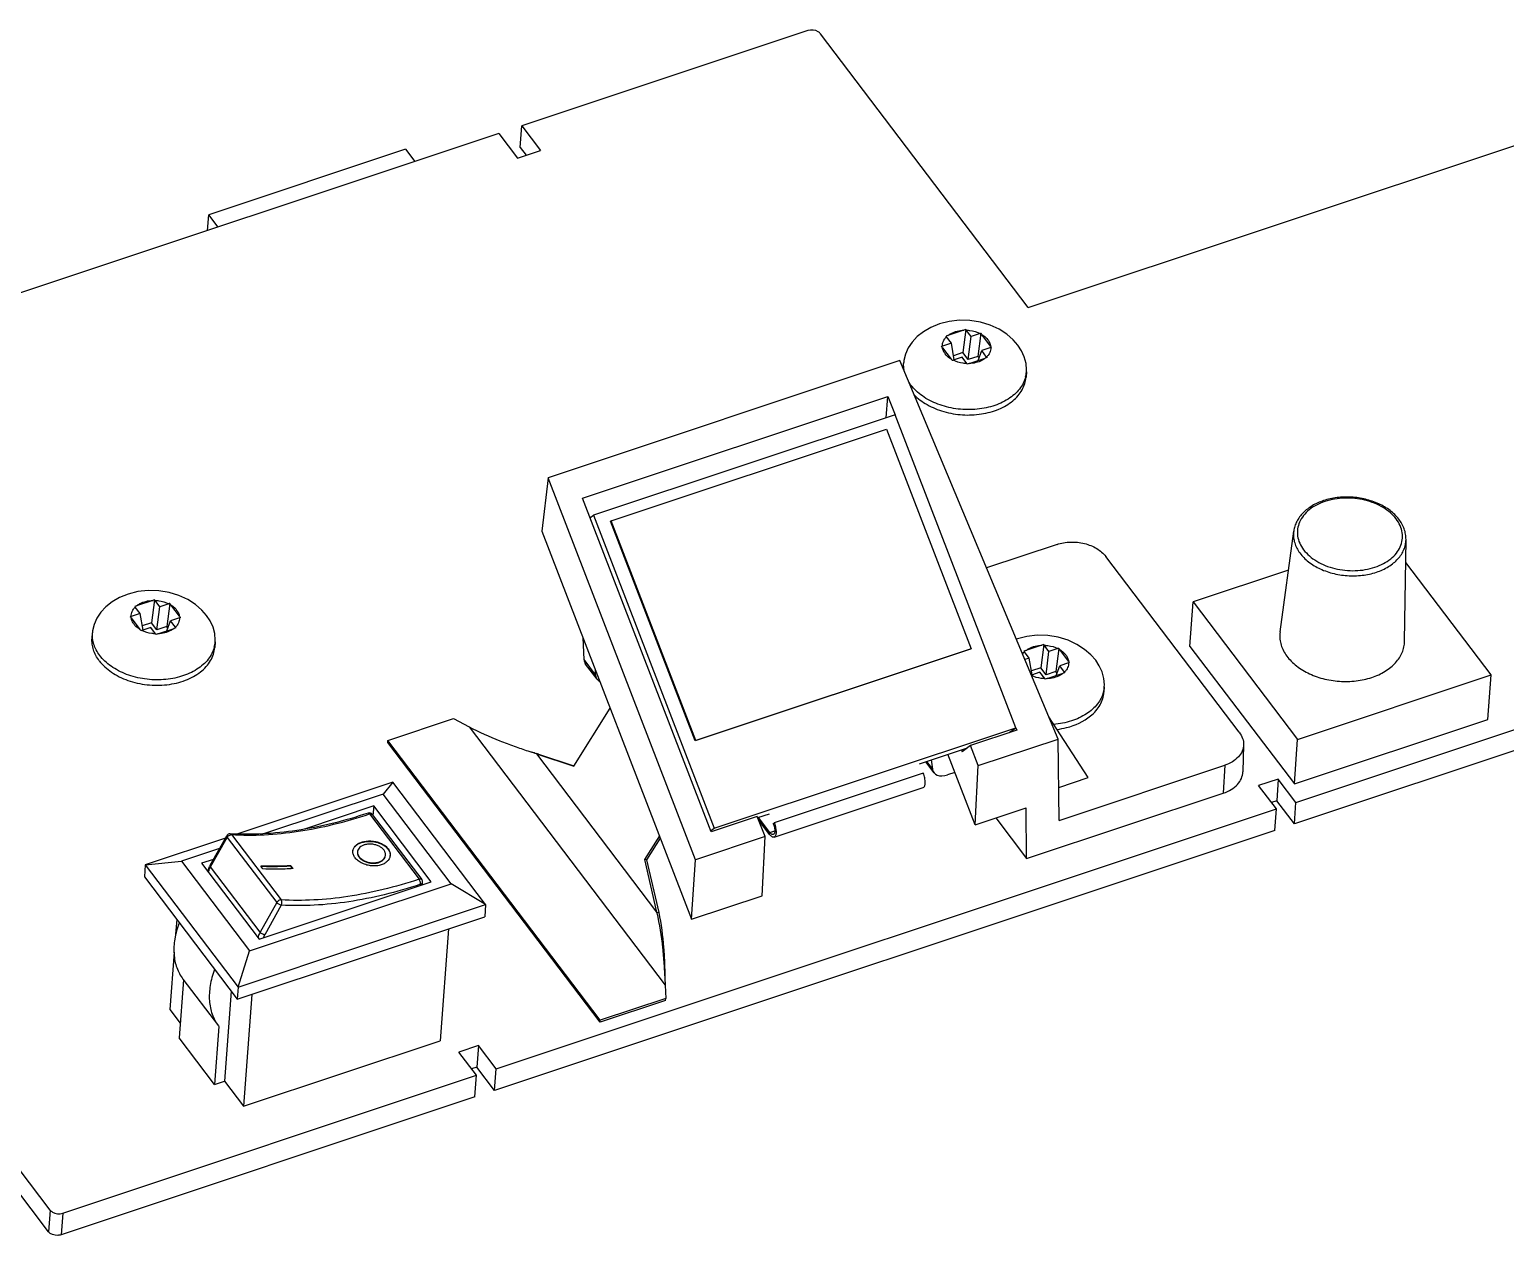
# Model space of a CAD drawing. Extents: x 0 to 420, y -115 to 297.
# Drawn here: x 281.2 to 344.5, y 81.7 to 133.4 of the extents above; entities that cross this region are included whole.
import ezdxf

# ---------------------------------------------------------------- set-up
doc = ezdxf.new("R2010")
doc.units = 0
doc.header["$LTSCALE"] = 23.1
doc.layers.get('0').update_dxf_attribs({"linetype": 'CONTINUOUS'})

msp = doc.modelspace()

# ---------------------------------------------------------------- linework, layer by layer
at = {"color": 7, "linetype": 'CONTINUOUS'}
for p, q in [((314.574, 133.314), (302.307, 129.229)), ((324.031, 121.439), (315.115, 133.181)), ((302.238, 128.302), (302.307, 129.229)), ((302.307, 129.229), (303.103, 128.18)), ((301.322, 128.901), (266.313, 117.243)), ((301.322, 128.901), (302.119, 127.852)), ((297.317, 128.229), (288.881, 125.42)), ((297.317, 128.229), (297.718, 127.701)), ((302.119, 127.852), (303.103, 128.18)), ((302.238, 128.302), (302.487, 127.974)), ((324.031, 121.439), (345.121, 128.462)), ((288.831, 124.742), (288.881, 125.42)), ((289.282, 124.892), (288.881, 125.42)), ((321.273, 120.469), (320.583, 120.24)), ((321.352, 120.495), (321.223, 119.506)), ((321.58, 120.196), (321.372, 120.47)), ((321.965, 120.324), (321.58, 120.196)), ((322.001, 120.336), (321.873, 119.347)), ((320.731, 119.913), (320.346, 119.785)), ((320.352, 119.716), (320.724, 119.226)), ((320.731, 119.913), (320.523, 120.187)), ((320.857, 119.199), (320.731, 119.913)), ((321.451, 119.207), (321.58, 120.196)), ((322.423, 119.721), (322.038, 119.593)), ((322.417, 119.79), (322.044, 120.28)), ((318.526, 119.168), (303.441, 114.144)), ((325.312, 102.939), (318.526, 119.168)), ((318.67, 118.849), (318.687, 119.081)), ((321.189, 119.31), (320.804, 119.182)), ((321.223, 119.506), (320.826, 119.374)), ((321.397, 119.036), (321.189, 119.31)), ((321.451, 119.207), (321.223, 119.506)), ((321.873, 119.347), (321.451, 119.207)), ((321.496, 119.037), (322.186, 119.266)), ((321.925, 119.279), (321.873, 119.347)), ((321.884, 119.166), (322.038, 119.593)), ((322.245, 119.319), (322.038, 119.593)), ((323.952, 118.688), (323.935, 118.456)), ((304.904, 113.263), (318.014, 117.629)), ((317.937, 116.715), (318.014, 117.629)), ((318.014, 117.629), (318.318, 116.842)), ((318.317, 116.841), (305.382, 112.534)), ((323.494, 103.419), (318.317, 116.841)), ((306.141, 112.295), (317.951, 116.228)), ((317.951, 116.228), (321.584, 106.81)), ((303.441, 114.144), (303.17, 111.854)), ((309.76, 97.76), (303.441, 114.144)), ((310.424, 98.952), (304.904, 113.263)), ((305.229, 112.42), (305.382, 112.534)), ((305.382, 112.534), (310.559, 99.112)), ((306.141, 112.295), (306.116, 112.276)), ((309.748, 102.858), (306.116, 112.276)), ((309.773, 102.877), (306.141, 112.295)), ((303.17, 111.854), (309.591, 95.208)), ((334.831, 107.529), (335.416, 111.851)), ((340.171, 107.131), (340.234, 111.492)), ((325.265, 111.284), (322.243, 110.278)), ((333.082, 103.227), (327.354, 110.771)), ((335.19, 110.179), (331.109, 108.821)), ((343.882, 105.687), (340.22, 110.51)), ((286.554, 108.907), (286.425, 107.919)), ((285.932, 108.326), (285.547, 108.197)), ((285.932, 108.326), (285.725, 108.599)), ((286.474, 108.882), (285.784, 108.652)), ((286.059, 107.612), (285.932, 108.326)), ((286.781, 108.608), (286.574, 108.882)), ((286.653, 107.619), (286.781, 108.608)), ((287.166, 108.736), (286.781, 108.608)), ((287.203, 108.748), (287.075, 107.759)), ((287.618, 108.202), (287.246, 108.692)), ((330.967, 106.909), (331.109, 108.821)), ((331.109, 108.821), (335.586, 102.924)), ((285.553, 108.129), (285.926, 107.638)), ((286.39, 107.722), (286.006, 107.594)), ((286.425, 107.919), (286.028, 107.786)), ((286.598, 107.449), (286.39, 107.722)), ((286.653, 107.619), (286.425, 107.919)), ((287.075, 107.759), (286.653, 107.619)), ((286.698, 107.449), (287.388, 107.679)), ((287.126, 107.691), (287.075, 107.759)), ((287.086, 107.578), (287.239, 108.005)), ((287.624, 108.133), (287.239, 108.005)), ((287.447, 107.731), (287.239, 108.005)), ((283.871, 107.261), (283.888, 107.493)), ((289.154, 107.101), (289.137, 106.868)), ((304.975, 106.352), (304.934, 107.282)), ((321.559, 106.791), (309.748, 102.858)), ((321.584, 106.81), (309.773, 102.877)), ((321.584, 106.81), (321.559, 106.791)), ((324.071, 106.404), (323.864, 106.677)), ((324.071, 106.404), (323.889, 106.343)), ((324.613, 106.96), (323.923, 106.73)), ((324.198, 105.69), (324.071, 106.404)), ((324.693, 106.985), (324.564, 105.997)), ((324.92, 106.686), (324.713, 106.96)), ((324.792, 105.697), (324.92, 106.686)), ((325.305, 106.814), (324.92, 106.686)), ((325.342, 106.826), (325.214, 105.837)), ((325.757, 106.28), (325.385, 106.77)), ((330.967, 106.909), (335.444, 101.013)), ((305.472, 105.696), (304.975, 106.352)), ((305.537, 105.5), (305.044, 106.148)), ((305.472, 105.696), (305.468, 105.897)), ((324.53, 105.8), (324.166, 105.679)), ((324.564, 105.997), (324.167, 105.864)), ((324.737, 105.527), (324.53, 105.8)), ((324.792, 105.697), (324.564, 105.997)), ((325.214, 105.837), (324.792, 105.697)), ((324.837, 105.527), (325.527, 105.757)), ((325.265, 105.769), (325.214, 105.837)), ((325.225, 105.656), (325.378, 106.083)), ((325.763, 106.211), (325.378, 106.083)), ((325.586, 105.809), (325.378, 106.083)), ((335.515, 100.223), (353.265, 106.134)), ((327.293, 105.179), (327.276, 104.946)), ((353.196, 105.207), (335.446, 99.296)), ((335.586, 102.924), (343.882, 105.687)), ((343.739, 103.775), (343.882, 105.687)), ((304.537, 101.772), (306.1, 104.258)), ((326.598, 101.286), (324.915, 103.889)), ((296.565, 102.875), (299.377, 103.812)), ((299.377, 103.812), (300.043, 103.463)), ((300.043, 103.463), (308.456, 92.381)), ((310.559, 99.112), (323.494, 103.419)), ((323.534, 103.318), (321.548, 102.657)), ((323.214, 103.211), (323.494, 103.419)), ((323.495, 103.42), (323.534, 103.318)), ((335.444, 101.013), (343.739, 103.775)), ((296.558, 102.788), (296.565, 102.875)), ((305.67, 90.883), (296.565, 102.875)), ((309.773, 102.877), (309.748, 102.858)), ((321.548, 102.657), (321.194, 102.394)), ((321.88, 101.796), (321.548, 102.657)), ((321.88, 101.796), (325.312, 102.939)), ((325.354, 99.445), (325.312, 102.939)), ((333.267, 102.695), (333.236, 101.534)), ((335.444, 101.013), (335.586, 102.924)), ((302.571, 102.428), (302.732, 102.373)), ((302.931, 102.305), (303.019, 102.292)), ((302.931, 102.305), (304.537, 101.772)), ((302.931, 102.305), (308.09, 95.509)), ((319.372, 101.881), (321.424, 102.564)), ((319.623, 101.964), (319.979, 101.495)), ((319.666, 101.979), (319.919, 101.645)), ((319.863, 102.044), (319.919, 101.645)), ((321.753, 99.258), (320.585, 102.285)), ((321.162, 102.477), (321.194, 102.394)), ((320.884, 101.509), (320.57, 101.405)), ((321.753, 99.258), (321.88, 101.796)), ((325.354, 99.445), (332.457, 101.811)), ((332.457, 101.811), (332.397, 100.617)), ((296.772, 101.084), (290.12, 98.869)), ((296.772, 101.084), (296.358, 100.578)), ((300.756, 95.837), (296.772, 101.084)), ((325.337, 100.866), (326.598, 101.286)), ((334.756, 101.222), (333.913, 100.941)), ((334.672, 99.942), (333.913, 100.941)), ((334.756, 101.222), (334.687, 100.295)), ((335.515, 100.223), (334.756, 101.222)), ((296.358, 100.578), (291.272, 98.884)), ((295.953, 100.067), (292.983, 99.079)), ((295.953, 100.067), (295.923, 99.664)), ((298.419, 96.82), (295.953, 100.067)), ((299.279, 96.73), (296.358, 100.578)), ((323.961, 97.808), (332.397, 100.617)), ((334.687, 100.295), (334.461, 100.22)), ((335.446, 99.296), (334.687, 100.295)), ((335.446, 99.296), (335.515, 100.223)), ((295.772, 99.725), (297.897, 96.927)), ((295.891, 99.706), (298.015, 96.908)), ((301.209, 88.799), (334.672, 99.942)), ((312.409, 99.613), (310.424, 98.952)), ((312.741, 98.753), (312.409, 99.613)), ((312.425, 99.567), (312.932, 99.736)), ((312.945, 98.935), (312.456, 99.578)), ((321.753, 99.258), (323.936, 99.985)), ((322.637, 99.552), (323.961, 97.808)), ((323.961, 97.808), (323.936, 99.985)), ((334.603, 99.015), (334.672, 99.942)), ((288.938, 97.525), (289.65, 98.791)), ((289.799, 98.873), (289.799, 98.873)), ((289.857, 98.838), (291.982, 96.04)), ((334.603, 99.015), (301.14, 87.872)), ((308.21, 98.789), (307.572, 97.774)), ((310.406, 98.998), (310.559, 99.112)), ((312.938, 98.848), (312.945, 98.935)), ((312.945, 98.935), (313.157, 99.005)), ((313.088, 99.33), (313.093, 99.318)), ((289.595, 98.694), (286.157, 97.549)), ((289.341, 98.241), (287.711, 97.699)), ((288.955, 97.456), (289.667, 98.722)), ((289.667, 98.722), (291.792, 95.924)), ((295.476, 98.528), (295.474, 98.51)), ((312.741, 98.753), (309.76, 97.76)), ((312.614, 96.214), (312.741, 98.753)), ((286.157, 97.549), (286.118, 97.028)), ((286.157, 97.549), (287.711, 97.699)), ((286.157, 97.549), (290.14, 92.302)), ((287.711, 97.699), (290.632, 93.851)), ((289.081, 97.779), (288.571, 97.609)), ((288.571, 97.609), (291.037, 94.362)), ((292.401, 97.506), (292.393, 97.487)), ((292.496, 97.381), (292.401, 97.506)), ((296.14, 97.653), (296.138, 97.636)), ((307.66, 97.761), (307.572, 97.774)), ((307.572, 97.774), (308.09, 95.509)), ((309.591, 95.208), (309.76, 97.76)), ((286.118, 97.028), (290.101, 91.781)), ((291.08, 94.657), (288.955, 97.456)), ((291.203, 97.365), (291.108, 97.49)), ((292.475, 97.38), (292.393, 97.487)), ((292.496, 97.381), (292.487, 97.38)), ((290.632, 93.851), (299.279, 96.73)), ((291.037, 94.362), (298.419, 96.82)), ((297.961, 96.667), (297.964, 96.711)), ((298.042, 96.694), (298.048, 96.802)), ((300.756, 95.837), (299.279, 96.73)), ((290.14, 92.302), (300.756, 95.837)), ((291.792, 95.924), (291.08, 94.657)), ((291.99, 95.815), (291.278, 94.548)), ((300.756, 95.837), (300.717, 95.316)), ((309.591, 95.208), (312.614, 96.214)), ((287.503, 95.204), (287.444, 94.41)), ((290.101, 91.781), (300.717, 95.316)), ((308.09, 95.509), (308.178, 95.496)), ((299.157, 94.797), (298.8, 90)), ((287.399, 93.803), (287.215, 91.338)), ((290.14, 92.302), (290.632, 93.851)), ((287.794, 92.614), (287.609, 90.123)), ((287.773, 92.641), (289.291, 90.643)), ((308.441, 92.651), (308.445, 92.577)), ((308.445, 92.577), (308.451, 92.483)), ((308.451, 92.483), (308.456, 92.381)), ((289.836, 92.131), (289.548, 88.265)), ((290.14, 92.302), (290.101, 91.781)), ((290.721, 91.988), (290.364, 87.191)), ((308.482, 91.819), (305.67, 90.883)), ((308.456, 92.381), (308.482, 91.819)), ((308.475, 91.732), (308.482, 91.819)), ((282.074, 82.74), (275.473, 91.435)), ((287.215, 91.338), (287.656, 90.757)), ((289.312, 90.615), (289.126, 88.125)), ((289.291, 90.643), (289.312, 90.615)), ((305.663, 90.796), (305.67, 90.883)), ((282.005, 81.813), (275.404, 90.509)), ((289.126, 88.125), (287.609, 90.123)), ((290.364, 87.191), (298.8, 90)), ((300.45, 89.798), (299.607, 89.517)), ((300.365, 88.518), (299.607, 89.517)), ((300.45, 89.798), (300.381, 88.872)), ((301.209, 88.799), (300.45, 89.798)), ((300.381, 88.872), (300.154, 88.796)), ((301.14, 87.872), (300.381, 88.872)), ((301.14, 87.872), (301.209, 88.799)), ((282.616, 82.607), (300.365, 88.518)), ((289.126, 88.125), (289.548, 88.265)), ((289.548, 88.265), (290.364, 87.191)), ((300.296, 87.591), (300.365, 88.518)), ((300.296, 87.591), (282.547, 81.681)), ((282.074, 82.74), (282.005, 81.813)), ((282.616, 82.607), (282.547, 81.681))]:
    msp.add_line(p, q, dxfattribs=at)
at = {"color": 3, "linetype": 'CONTINUOUS'}
for p, q in [((305.663, 90.796), (296.558, 102.788)), ((302.73, 102.377), (302.936, 102.316)), ((303.019, 102.292), (304.542, 101.786)), ((319.528, 101.477), (313.131, 99.346)), ((313.131, 98.731), (319.528, 100.861)), ((312.938, 98.848), (312.464, 99.473)), ((308.247, 98.694), (307.66, 97.761)), ((307.66, 97.761), (308.178, 95.496)), ((308.475, 91.732), (305.663, 90.796))]:
    msp.add_line(p, q, dxfattribs=at)
at = {"color": 7, "linetype": 'CONTINUOUS'}
for points in [[(323.584, 119.824), (323.381, 120.056), (323.107, 120.293), (322.778, 120.506), (322.398, 120.683), (321.977, 120.812), (321.531, 120.885), (321.077, 120.896), (320.635, 120.846), (320.223, 120.741), (319.854, 120.59), (319.535, 120.405), (319.266, 120.193), (319.049, 119.961), (318.88, 119.709), (318.761, 119.442), (318.695, 119.163), (318.687, 119.081)], [(323.952, 118.688), (323.956, 118.766), (323.934, 119.046), (323.86, 119.323), (323.737, 119.59), (323.583, 119.824)], [(288.785, 108.236), (288.582, 108.468), (288.309, 108.705), (287.98, 108.918), (287.6, 109.095), (287.179, 109.225), (286.733, 109.297), (286.279, 109.309), (285.837, 109.259), (285.424, 109.153), (285.055, 109.003), (284.736, 108.817), (284.468, 108.605), (284.251, 108.373), (284.081, 108.121), (283.962, 107.854), (283.897, 107.575), (283.888, 107.493)], [(289.154, 107.101), (289.157, 107.178), (289.136, 107.459), (289.062, 107.735), (288.939, 108.003), (288.785, 108.236)], [(326.924, 106.314), (326.721, 106.546), (326.448, 106.783), (326.119, 106.996), (325.739, 107.173), (325.318, 107.303), (324.872, 107.375), (324.418, 107.387), (323.976, 107.337), (323.563, 107.231), (323.524, 107.215)], [(327.293, 105.179), (327.297, 105.256), (327.275, 105.537), (327.201, 105.813), (327.078, 106.081), (326.924, 106.314)]]:
    msp.add_lwpolyline(points, dxfattribs=at)
for centre, radius, start, end in [((322.843, 115.762), 4.962, 107.48384, 108.44667), ((320.554, 119.848), 1.028, 37.21156, 39.01949), ((322.325, 119.24), 1.143, 106.47262, 108.40749), ((318.564, 117.642), 4.367, 37.16464, 38.08762), ((320.719, 118.666), 1.18, 108.43757, 110.33207), ((314.102, 114.973), 7.846, 37.19908, 37.71232), ((322.173, 115.457), 5.04, 108.39144, 109.34415), ((319.152, 119.146), 1.721, 37.20795, 38.2848), ((318.596, 116.887), 4.798, 36.36935, 37.21966), ((322.914, 118.244), 1.557, 106.99336, 108.41142), ((314.572, 114.551), 7.727, 36.69911, 37.22765), ((321.317, 117.643), 1.622, 108.43309, 109.81307), ((319.872, 117.88), 1.914, 36.18625, 37.18443), ((323.678, 112.475), 6.915, 108.39878, 109.09369), ((324.33, 112.837), 6.778, 107.73472, 108.43916), ((321.374, 118.658), 1.094, 35.45171, 37.19505), ((319.916, 118.756), 1.25, 175.73913, 176.80944), ((322.701, 118.781), 1.255, 345.33363, 355.73291), ((288.044, 104.174), 4.962, 107.48384, 108.44667), ((285.755, 108.26), 1.028, 37.21156, 39.01949), ((287.374, 103.869), 5.04, 108.39144, 109.34415), ((284.354, 107.558), 1.721, 37.20795, 38.2848), ((287.527, 107.652), 1.143, 106.47262, 108.40749), ((283.766, 106.054), 4.367, 37.16464, 38.08762), ((285.921, 107.078), 1.18, 108.43757, 110.33207), ((279.304, 103.385), 7.846, 37.19908, 37.71232), ((279.773, 102.964), 7.727, 36.69911, 37.22765), ((289.531, 101.249), 6.778, 107.73472, 108.43916), ((286.576, 107.07), 1.094, 35.45171, 37.19505), ((283.797, 105.299), 4.798, 36.36935, 37.21966), ((288.116, 106.656), 1.557, 106.99336, 108.41142), ((286.518, 106.055), 1.622, 108.43309, 109.81307), ((285.073, 106.292), 1.914, 36.18625, 37.18443), ((288.88, 100.888), 6.915, 108.39878, 109.09369), ((287.903, 107.193), 1.255, 345.33363, 355.73291), ((325.513, 101.947), 5.04, 108.39144, 109.34415), ((322.493, 105.636), 1.721, 37.20795, 38.2848), ((326.184, 102.252), 4.962, 107.48384, 108.44667), ((323.894, 106.338), 1.028, 37.21156, 39.01949), ((325.666, 105.73), 1.143, 106.47262, 108.40749), ((321.905, 104.132), 4.367, 37.16464, 38.08762), ((327.67, 99.327), 6.778, 107.73472, 108.43916), ((324.715, 105.148), 1.094, 35.45171, 37.19505), ((321.937, 103.377), 4.798, 36.36935, 37.21966), ((326.255, 104.734), 1.557, 106.99336, 108.41142), ((323.212, 104.37), 1.914, 36.18625, 37.18443), ((327.019, 98.966), 6.915, 108.39878, 109.09369), ((326.042, 105.271), 1.255, 345.33363, 355.73291), ((288.834, 61.605), 43.072, 70.89618, 71.17582), ((295.763, 99.609), 0.16, 37.21151, 108.39139), ((289.789, 98.713), 0.16, 86.64197, 150.65097), ((295.386, 98.108), 0.328, 168.6349, 171.85966), ((289.689, 97.103), 0.861, 150.64372, 154.42017), ((296.295, 97.979), 0.367, 351.22963, 353.91924), ((297.888, 96.811), 0.16, 356.89805, 37.20846), ((298.218, 93.176), 10.144, 13.13033, 13.29581)]:
    msp.add_arc(centre, radius, start, end, dxfattribs=at)
at = {"color": 3, "linetype": 'CONTINUOUS'}
for centre, radius, start, end in [((291.388, 63.476), 40.52, 73.32023, 73.44239), ((311.87, 98.86), 1.351, 20.48321, 21.09107)]:
    msp.add_arc(centre, radius, start, end, dxfattribs=at)
at = {"color": 7, "linetype": 'CONTINUOUS'}
for centre, major_axis, ratio, start_param, end_param in [((305.678, 106.636), (0.632, 0.491), 0.632431, -3.562838, -3.148747), ((306.177, 105.979), (0.642, 0.477), 0.608429, 2.733643, 3.440993), ((320.62, 101.975), (0.642, 0.477), 0.608429, 2.820909, 4.217172)]:
    msp.add_ellipse(centre, major_axis=major_axis, ratio=ratio, start_param=start_param, end_param=end_param, dxfattribs=at)
for points, knots in [([(315.115, 133.181), (315.089, 133.216), (314.938, 133.341), (314.714, 133.361), (314.574, 133.314)], [0, 0, 0, 0, 0.228883, 1, 1, 1, 1]), ([(320.583, 120.24), (320.627, 120.275), (320.752, 120.355), (320.985, 120.441), (321.175, 120.466), (321.273, 120.469)], [0, 0, 0, 0, 0.229442, 0.60196, 1, 1, 1, 1]), ([(321.372, 120.47), (321.424, 120.468), (321.628, 120.451), (321.829, 120.393), (321.965, 120.324)], [0, 0, 0, 0, 0.256342, 1, 1, 1, 1]), ([(320.346, 119.785), (320.345, 119.821), (320.352, 119.894), (320.386, 120), (320.444, 120.1), (320.495, 120.159), (320.523, 120.187)], [0, 0, 0, 0, 0.23961, 0.482723, 0.734802, 1, 1, 1, 1]), ([(320.47, 119.449), (320.44, 119.489), (320.388, 119.574), (320.359, 119.669), (320.352, 119.716)], [0, 0, 0, 0, 0.515236, 1, 1, 1, 1]), ([(322.044, 120.28), (322.07, 120.265), (322.164, 120.202), (322.248, 120.124), (322.298, 120.057)], [0, 0, 0, 0, 0.263571, 1, 1, 1, 1]), ([(322.423, 119.721), (322.423, 119.685), (322.417, 119.612), (322.382, 119.506), (322.325, 119.406), (322.274, 119.347), (322.245, 119.319)], [0, 0, 0, 0, 0.23961, 0.482723, 0.734802, 1, 1, 1, 1]), ([(322.298, 120.057), (322.329, 120.017), (322.38, 119.932), (322.409, 119.837), (322.417, 119.79)], [0, 0, 0, 0, 0.515236, 1, 1, 1, 1]), ([(318.715, 118.704), (318.701, 118.766), (318.682, 118.891), (318.682, 119.018), (318.687, 119.08)], [0, 0, 0, 0, 0.50297, 1, 1, 1, 1]), ([(320.724, 119.226), (320.699, 119.241), (320.605, 119.304), (320.521, 119.382), (320.47, 119.449)], [0, 0, 0, 0, 0.263571, 1, 1, 1, 1]), ([(321.397, 119.036), (321.344, 119.038), (321.141, 119.055), (320.94, 119.113), (320.804, 119.182)], [0, 0, 0, 0, 0.256342, 1, 1, 1, 1]), ([(322.186, 119.266), (322.142, 119.231), (322.016, 119.151), (321.783, 119.065), (321.594, 119.04), (321.496, 119.037)], [0, 0, 0, 0, 0.229442, 0.60196, 1, 1, 1, 1]), ([(323.915, 118.464), (323.891, 118.371), (323.82, 118.188), (323.656, 117.935), (323.436, 117.705), (323.067, 117.431), (322.62, 117.234), (322.131, 117.115), (321.736, 117.065), (321.332, 117.059), (320.927, 117.095), (320.531, 117.173), (320.154, 117.291), (319.805, 117.447), (319.491, 117.637), (319.218, 117.855), (319.068, 118.026), (319, 118.112)], [0, 0, 0, 0, 0.049496, 0.101097, 0.155589, 0.213386, 0.338556, 0.405482, 0.474382, 0.544463, 0.614864, 0.684705, 0.753139, 0.819404, 0.882872, 0.943134, 1, 1, 1, 1]), ([(319.129, 117.708), (319.293, 117.538), (319.589, 117.317), (320.034, 117.1), (320.536, 116.925), (321.206, 116.811), (321.883, 116.839), (322.401, 116.949), (322.759, 117.071), (323.082, 117.232), (323.364, 117.427), (323.596, 117.652), (323.774, 117.903), (323.892, 118.173), (323.928, 118.362), (323.935, 118.456)], [0, 0, 0, 0, 0.122394, 0.188401, 0.256808, 0.397529, 0.537895, 0.605879, 0.671333, 0.733711, 0.792705, 0.848301, 0.900844, 0.951056, 1, 1, 1, 1]), ([(319, 118.112), (318.99, 118.125), (318.954, 118.175), (318.92, 118.227), (318.896, 118.266)], [0, 0, 0, 0, 0.257074, 1, 1, 1, 1]), ([(336.698, 113.16), (336.53, 113.104), (336.288, 112.997), (336.003, 112.805), (335.82, 112.644), (335.666, 112.466), (335.544, 112.273), (335.458, 112.067), (335.425, 111.923), (335.416, 111.851)], [0, 0, 0, 0, 0.276123, 0.407, 0.532977, 0.654437, 0.772088, 0.886885, 1, 1, 1, 1]), ([(336.757, 113.124), (336.631, 113.082), (336.393, 112.982), (336.079, 112.779), (335.83, 112.534), (335.657, 112.254), (335.569, 111.951), (335.571, 111.638), (335.663, 111.329), (335.839, 111.038), (336.09, 110.776), (336.406, 110.55), (336.775, 110.369), (337.183, 110.239), (337.616, 110.164), (338.195, 110.143), (338.629, 110.214), (338.899, 110.304)], [0, 0, 0, 0, 0.066115, 0.1279, 0.185248, 0.238764, 0.289835, 0.340437, 0.39267, 0.448217, 0.508035, 0.57231, 0.640577, 0.711887, 0.784968, 0.858375, 1, 1, 1, 1]), ([(340.234, 111.492), (340.235, 111.568), (340.223, 111.723), (340.162, 111.949), (340.062, 112.168), (339.924, 112.374), (339.752, 112.566), (339.476, 112.803), (339.061, 113.046), (338.497, 113.238), (337.891, 113.328), (337.281, 113.309), (336.885, 113.223), (336.698, 113.16)], [0, 0, 0, 0, 0.051335, 0.1035, 0.157069, 0.212507, 0.270141, 0.330134, 0.456832, 0.591034, 0.7292, 0.86695, 1, 1, 1, 1]), ([(338.899, 110.304), (339.025, 110.346), (339.263, 110.445), (339.577, 110.649), (339.826, 110.894), (339.999, 111.173), (340.087, 111.477), (340.085, 111.79), (339.993, 112.099), (339.817, 112.389), (339.566, 112.652), (339.25, 112.878), (338.881, 113.059), (338.473, 113.189), (338.04, 113.263), (337.461, 113.285), (337.027, 113.214), (336.757, 113.124)], [0, 0, 0, 0, 0.066115, 0.1279, 0.185248, 0.238764, 0.289835, 0.340437, 0.39267, 0.448217, 0.508035, 0.57231, 0.640577, 0.711887, 0.784968, 0.858375, 1, 1, 1, 1]), ([(335.416, 111.851), (335.406, 111.777), (335.4, 111.626), (335.437, 111.399), (335.517, 111.176), (335.64, 110.961), (335.801, 110.759), (336.071, 110.505), (336.492, 110.241), (337.075, 110.028), (337.71, 109.924), (338.352, 109.938), (338.769, 110.027), (338.966, 110.093)], [0, 0, 0, 0, 0.048937, 0.098552, 0.149736, 0.203198, 0.259406, 0.318582, 0.445376, 0.581593, 0.722937, 0.864147, 1, 1, 1, 1]), ([(338.966, 110.093), (339.147, 110.153), (339.405, 110.269), (339.703, 110.48), (339.889, 110.655), (340.038, 110.847), (340.148, 111.053), (340.216, 111.27), (340.233, 111.418), (340.234, 111.492)], [0, 0, 0, 0, 0.284307, 0.417015, 0.543154, 0.663222, 0.778273, 0.889876, 1, 1, 1, 1]), ([(325.265, 111.284), (325.449, 111.345), (325.846, 111.41), (326.342, 111.359), (326.717, 111.239), (327.042, 111.08), (327.251, 110.906), (327.354, 110.771)], [0, 0, 0, 0, 0.257105, 0.522385, 0.651833, 0.775732, 1, 1, 1, 1]), ([(285.547, 108.197), (285.547, 108.233), (285.554, 108.306), (285.588, 108.412), (285.645, 108.512), (285.696, 108.571), (285.725, 108.599)], [0, 0, 0, 0, 0.23961, 0.482723, 0.734802, 1, 1, 1, 1]), ([(285.784, 108.652), (285.828, 108.687), (285.954, 108.767), (286.187, 108.853), (286.376, 108.878), (286.474, 108.882)], [0, 0, 0, 0, 0.229442, 0.60196, 1, 1, 1, 1]), ([(286.574, 108.882), (286.626, 108.88), (286.829, 108.863), (287.03, 108.805), (287.166, 108.736)], [0, 0, 0, 0, 0.256342, 1, 1, 1, 1]), ([(287.246, 108.692), (287.271, 108.677), (287.365, 108.614), (287.45, 108.536), (287.5, 108.47)], [0, 0, 0, 0, 0.263571, 1, 1, 1, 1]), ([(287.5, 108.47), (287.53, 108.429), (287.582, 108.344), (287.611, 108.249), (287.618, 108.202)], [0, 0, 0, 0, 0.515236, 1, 1, 1, 1]), ([(285.672, 107.861), (285.641, 107.901), (285.59, 107.986), (285.561, 108.082), (285.553, 108.129)], [0, 0, 0, 0, 0.515236, 1, 1, 1, 1]), ([(285.926, 107.638), (285.9, 107.654), (285.806, 107.716), (285.722, 107.795), (285.672, 107.861)], [0, 0, 0, 0, 0.263571, 1, 1, 1, 1]), ([(287.388, 107.679), (287.343, 107.643), (287.218, 107.563), (286.985, 107.478), (286.795, 107.452), (286.698, 107.449)], [0, 0, 0, 0, 0.229442, 0.60196, 1, 1, 1, 1]), ([(287.624, 108.133), (287.625, 108.097), (287.618, 108.024), (287.584, 107.918), (287.527, 107.819), (287.475, 107.759), (287.447, 107.731)], [0, 0, 0, 0, 0.23961, 0.482723, 0.734802, 1, 1, 1, 1]), ([(284.184, 106.292), (284.128, 106.365), (284.03, 106.516), (283.926, 106.76), (283.869, 107.01), (283.865, 107.178), (283.871, 107.261)], [0, 0, 0, 0, 0.264812, 0.517501, 0.76115, 1, 1, 1, 1]), ([(284.201, 106.524), (284.148, 106.598), (284.072, 106.712), (283.993, 106.873), (283.933, 107.035), (283.887, 107.241), (283.882, 107.41), (283.888, 107.492)], [0, 0, 0, 0, 0.265153, 0.392047, 0.517362, 0.761356, 1, 1, 1, 1]), ([(286.598, 107.449), (286.546, 107.45), (286.342, 107.467), (286.141, 107.526), (286.006, 107.594)], [0, 0, 0, 0, 0.256342, 1, 1, 1, 1]), ([(334.831, 107.529), (334.82, 107.447), (334.814, 107.279), (334.854, 107.027), (334.943, 106.78), (335.079, 106.542), (335.258, 106.319), (335.558, 106.037), (336.024, 105.744), (336.671, 105.507), (337.374, 105.393), (338.086, 105.408), (338.548, 105.507), (338.766, 105.58)], [0, 0, 0, 0, 0.048937, 0.098551, 0.149736, 0.203198, 0.259408, 0.318583, 0.445378, 0.581595, 0.722938, 0.864148, 1, 1, 1, 1]), ([(338.766, 105.58), (338.967, 105.647), (339.253, 105.775), (339.583, 106.009), (339.789, 106.202), (339.954, 106.415), (340.076, 106.644), (340.152, 106.884), (340.17, 107.049), (340.171, 107.131)], [0, 0, 0, 0, 0.284307, 0.417014, 0.543154, 0.663222, 0.778273, 0.889877, 1, 1, 1, 1]), ([(284.184, 106.292), (284.327, 106.103), (284.606, 105.853), (285.04, 105.601), (285.413, 105.443), (285.815, 105.329), (286.373, 105.236), (286.942, 105.236), (287.489, 105.331), (287.871, 105.447), (288.217, 105.606), (288.52, 105.802), (288.771, 106.033), (288.963, 106.292), (289.09, 106.572), (289.129, 106.77), (289.137, 106.868)], [0, 0, 0, 0, 0.118404, 0.182975, 0.250424, 0.320023, 0.390895, 0.532371, 0.601278, 0.667746, 0.731123, 0.791002, 0.847304, 0.900342, 0.950861, 1, 1, 1, 1]), ([(289.116, 106.876), (289.092, 106.784), (289.022, 106.6), (288.857, 106.347), (288.638, 106.117), (288.269, 105.843), (287.822, 105.646), (287.332, 105.527), (286.937, 105.478), (286.533, 105.471), (286.129, 105.507), (285.733, 105.585), (285.356, 105.703), (285.006, 105.859), (284.692, 106.049), (284.419, 106.268), (284.27, 106.438), (284.201, 106.524)], [0, 0, 0, 0, 0.049496, 0.101097, 0.155589, 0.213386, 0.338556, 0.405482, 0.474382, 0.544463, 0.614864, 0.684705, 0.753139, 0.819404, 0.882872, 0.943134, 1, 1, 1, 1]), ([(323.787, 106.587), (323.792, 106.595), (323.816, 106.627), (323.842, 106.656), (323.864, 106.677)], [0, 0, 0, 0, 0.245154, 1, 1, 1, 1]), ([(323.923, 106.73), (323.967, 106.765), (324.093, 106.845), (324.326, 106.931), (324.515, 106.956), (324.613, 106.96)], [0, 0, 0, 0, 0.229442, 0.60196, 1, 1, 1, 1]), ([(324.713, 106.96), (324.765, 106.958), (324.969, 106.941), (325.17, 106.883), (325.305, 106.814)], [0, 0, 0, 0, 0.256342, 1, 1, 1, 1]), ([(325.385, 106.77), (325.41, 106.755), (325.505, 106.692), (325.589, 106.614), (325.639, 106.548)], [0, 0, 0, 0, 0.263571, 1, 1, 1, 1]), ([(325.639, 106.548), (325.67, 106.507), (325.721, 106.422), (325.75, 106.327), (325.757, 106.28)], [0, 0, 0, 0, 0.515236, 1, 1, 1, 1]), ([(325.527, 105.757), (325.483, 105.721), (325.357, 105.641), (325.124, 105.556), (324.934, 105.53), (324.837, 105.527)], [0, 0, 0, 0, 0.229442, 0.60196, 1, 1, 1, 1]), ([(325.763, 106.211), (325.764, 106.175), (325.757, 106.102), (325.723, 105.996), (325.666, 105.896), (325.615, 105.837), (325.586, 105.809)], [0, 0, 0, 0, 0.23961, 0.482723, 0.734802, 1, 1, 1, 1]), ([(324.737, 105.527), (324.688, 105.528), (324.495, 105.544), (324.304, 105.596), (324.174, 105.658)], [0, 0, 0, 0, 0.255549, 1, 1, 1, 1]), ([(327.256, 104.954), (327.232, 104.863), (327.162, 104.682), (327.002, 104.432), (326.787, 104.205), (326.524, 104.006), (326.218, 103.838), (325.756, 103.659), (325.379, 103.588), (325.123, 103.566)], [0, 0, 0, 0, 0.104556, 0.213471, 0.328374, 0.450141, 0.578933, 0.714288, 1, 1, 1, 1]), ([(326.704, 103.928), (326.786, 103.996), (326.937, 104.142), (327.115, 104.393), (327.232, 104.663), (327.269, 104.852), (327.276, 104.946)], [0, 0, 0, 0, 0.268204, 0.521674, 0.763898, 1, 1, 1, 1]), ([(325.261, 103.351), (325.4, 103.369), (325.912, 103.464), (326.409, 103.685), (326.704, 103.928)], [0, 0, 0, 0, 0.26863, 1, 1, 1, 1]), ([(300.043, 103.463), (300.468, 103.236), (301.114, 102.948), (301.969, 102.632), (302.375, 102.494), (302.571, 102.428)], [0, 0, 0, 0, 0.529421, 0.773576, 1, 1, 1, 1]), ([(333.082, 103.227), (333.141, 103.149), (333.237, 102.98), (333.269, 102.787), (333.267, 102.695)], [0, 0, 0, 0, 0.517505, 1, 1, 1, 1]), ([(333.267, 102.695), (333.264, 102.602), (333.22, 102.407), (333.047, 102.152), (332.784, 101.944), (332.572, 101.849), (332.457, 101.811)], [0, 0, 0, 0, 0.221217, 0.456242, 0.715165, 1, 1, 1, 1]), ([(332.397, 100.617), (332.516, 100.657), (332.736, 100.756), (333.008, 100.971), (333.188, 101.236), (333.233, 101.437), (333.236, 101.534)], [0, 0, 0, 0, 0.284835, 0.543758, 0.778783, 1, 1, 1, 1]), ([(295.713, 99.761), (295.205, 99.592), (294.196, 99.3), (292.685, 98.999), (291.221, 98.847), (290.263, 98.846), (289.799, 98.873)], [0, 0, 0, 0, 0.266983, 0.523304, 0.767865, 1, 1, 1, 1]), ([(289.857, 98.838), (290.323, 98.811), (291.282, 98.812), (292.746, 98.964), (294.257, 99.264), (295.265, 99.556), (295.772, 99.725)], [0, 0, 0, 0, 0.232557, 0.477221, 0.733384, 1, 1, 1, 1]), ([(295.713, 99.761), (295.717, 99.762), (295.727, 99.763), (295.742, 99.756), (295.757, 99.743), (295.767, 99.732), (295.772, 99.725)], [0, 0, 0, 0, 0.178327, 0.394969, 0.668485, 1, 1, 1, 1]), ([(295.772, 99.725), (295.784, 99.729), (295.807, 99.735), (295.841, 99.735), (295.87, 99.726), (295.885, 99.713), (295.891, 99.706)], [0, 0, 0, 0, 0.295541, 0.55883, 0.789862, 1, 1, 1, 1]), ([(289.65, 98.791), (289.648, 98.787), (289.645, 98.777), (289.647, 98.759), (289.655, 98.741), (289.663, 98.729), (289.667, 98.722)], [0, 0, 0, 0, 0.196385, 0.419945, 0.68676, 1, 1, 1, 1]), ([(289.667, 98.722), (289.677, 98.739), (289.702, 98.771), (289.749, 98.809), (289.802, 98.833), (289.84, 98.839), (289.857, 98.838)], [0, 0, 0, 0, 0.252621, 0.518853, 0.774768, 1, 1, 1, 1]), ([(289.799, 98.873), (289.81, 98.872), (289.833, 98.864), (289.85, 98.848), (289.857, 98.838)], [0, 0, 0, 0, 0.47043, 1, 1, 1, 1]), ([(313.093, 98.845), (313.082, 98.841), (313.057, 98.841), (313.02, 98.858), (312.981, 98.89), (312.957, 98.918), (312.945, 98.935)], [0, 0, 0, 0, 0.178225, 0.394865, 0.668103, 1, 1, 1, 1]), ([(313.093, 99.318), (313.113, 99.266), (313.137, 99.187), (313.154, 99.082), (313.159, 99.012), (313.155, 98.95), (313.144, 98.9), (313.124, 98.863), (313.103, 98.848), (313.093, 98.845)], [0, 0, 0, 0, 0.332991, 0.489339, 0.631106, 0.753778, 0.854712, 0.934554, 1, 1, 1, 1]), ([(296.235, 97.528), (296.17, 97.51), (296.031, 97.489), (295.818, 97.497), (295.609, 97.544), (295.417, 97.625), (295.255, 97.734), (295.134, 97.863), (295.073, 97.986), (295.056, 98.084), (295.058, 98.132), (295.061, 98.155)], [0, 0, 0, 0, 0.134825, 0.276659, 0.419641, 0.558176, 0.687411, 0.80372, 0.906394, 0.95391, 1, 1, 1, 1]), ([(295.064, 98.173), (295.073, 98.213), (295.106, 98.294), (295.198, 98.396), (295.325, 98.477), (295.423, 98.513), (295.476, 98.528)], [0, 0, 0, 0, 0.215659, 0.449323, 0.710721, 1, 1, 1, 1]), ([(295.066, 98.177), (295.077, 98.215), (295.113, 98.291), (295.205, 98.386), (295.328, 98.461), (295.423, 98.496), (295.474, 98.51)], [0, 0, 0, 0, 0.215896, 0.450694, 0.712215, 1, 1, 1, 1]), ([(295.571, 98.403), (295.531, 98.392), (295.456, 98.364), (295.361, 98.302), (295.292, 98.225), (295.267, 98.163), (295.261, 98.132)], [0, 0, 0, 0, 0.288507, 0.549657, 0.783614, 1, 1, 1, 1]), ([(295.474, 98.51), (295.538, 98.528), (295.674, 98.551), (295.882, 98.55), (296.089, 98.516), (296.28, 98.448), (296.444, 98.352), (296.569, 98.23), (296.647, 98.09), (296.662, 97.988), (296.659, 97.94)], [0, 0, 0, 0, 0.134554, 0.276175, 0.418024, 0.554581, 0.682207, 0.798482, 0.903225, 1, 1, 1, 1]), ([(295.476, 98.528), (295.542, 98.546), (295.68, 98.569), (295.891, 98.568), (296.1, 98.531), (296.293, 98.461), (296.457, 98.361), (296.581, 98.235), (296.643, 98.113), (296.662, 98.013), (296.662, 97.964), (296.659, 97.94)], [0, 0, 0, 0, 0.134961, 0.277037, 0.419188, 0.555774, 0.683128, 0.798814, 0.902944, 0.952009, 1, 1, 1, 1]), ([(296.457, 97.956), (296.46, 97.974), (296.46, 98.011), (296.446, 98.086), (296.4, 98.179), (296.307, 98.273), (296.184, 98.35), (296.039, 98.403), (295.882, 98.432), (295.724, 98.434), (295.62, 98.416), (295.571, 98.403)], [0, 0, 0, 0, 0.047801, 0.096637, 0.200786, 0.316638, 0.444302, 0.581536, 0.723555, 0.865357, 1, 1, 1, 1]), ([(288.938, 97.525), (288.936, 97.52), (288.933, 97.51), (288.935, 97.493), (288.943, 97.474), (288.951, 97.462), (288.955, 97.456)], [0, 0, 0, 0, 0.196375, 0.419919, 0.686752, 1, 1, 1, 1]), ([(292.401, 97.506), (292.292, 97.499), (291.861, 97.478), (291.429, 97.478), (291.108, 97.49)], [0, 0, 0, 0, 0.254526, 1, 1, 1, 1]), ([(295.258, 98.114), (295.254, 98.096), (295.251, 98.06), (295.259, 98.006), (295.277, 97.951), (295.317, 97.877), (295.394, 97.792), (295.516, 97.709), (295.661, 97.647), (295.82, 97.612), (295.982, 97.605), (296.088, 97.622), (296.138, 97.636)], [0, 0, 0, 0, 0.046384, 0.09373, 0.143546, 0.196322, 0.31172, 0.440339, 0.578923, 0.722097, 0.864661, 1, 1, 1, 1]), ([(295.261, 98.132), (295.258, 98.115), (295.255, 98.079), (295.262, 98.024), (295.28, 97.969), (295.32, 97.896), (295.397, 97.81), (295.519, 97.727), (295.664, 97.665), (295.823, 97.63), (295.985, 97.623), (296.091, 97.64), (296.14, 97.653)], [0, 0, 0, 0, 0.046401, 0.093768, 0.143611, 0.196416, 0.311867, 0.440522, 0.57911, 0.722254, 0.864753, 1, 1, 1, 1]), ([(296.138, 97.636), (296.18, 97.647), (296.259, 97.678), (296.36, 97.748), (296.429, 97.836), (296.451, 97.905), (296.455, 97.939)], [0, 0, 0, 0, 0.284895, 0.544607, 0.779667, 1, 1, 1, 1]), ([(296.14, 97.653), (296.183, 97.665), (296.262, 97.696), (296.362, 97.765), (296.431, 97.854), (296.453, 97.922), (296.457, 97.956)], [0, 0, 0, 0, 0.284805, 0.544461, 0.779547, 1, 1, 1, 1]), ([(296.657, 97.923), (296.65, 97.879), (296.619, 97.789), (296.526, 97.674), (296.394, 97.584), (296.291, 97.544), (296.235, 97.528)], [0, 0, 0, 0, 0.220345, 0.456448, 0.716324, 1, 1, 1, 1]), ([(288.846, 97.247), (288.848, 97.266), (288.859, 97.344), (288.886, 97.42), (288.912, 97.474)], [0, 0, 0, 0, 0.242458, 1, 1, 1, 1]), ([(288.868, 97.214), (288.871, 97.234), (288.888, 97.318), (288.923, 97.398), (288.955, 97.456)], [0, 0, 0, 0, 0.23377, 1, 1, 1, 1]), ([(292.393, 97.487), (292.286, 97.48), (291.863, 97.46), (291.438, 97.459), (291.122, 97.47)], [0, 0, 0, 0, 0.254436, 1, 1, 1, 1]), ([(292.487, 97.38), (292.379, 97.374), (291.951, 97.353), (291.522, 97.353), (291.203, 97.365)], [0, 0, 0, 0, 0.254497, 1, 1, 1, 1]), ([(297.897, 96.927), (297.389, 96.758), (296.381, 96.466), (294.871, 96.165), (293.406, 96.013), (292.447, 96.013), (291.982, 96.04)], [0, 0, 0, 0, 0.266616, 0.522779, 0.767443, 1, 1, 1, 1]), ([(298.015, 96.908), (298.01, 96.915), (297.995, 96.927), (297.966, 96.936), (297.932, 96.936), (297.908, 96.931), (297.897, 96.927)], [0, 0, 0, 0, 0.210138, 0.44117, 0.704459, 1, 1, 1, 1]), ([(297.964, 96.711), (297.965, 96.728), (297.962, 96.766), (297.949, 96.823), (297.927, 96.878), (297.908, 96.912), (297.897, 96.927)], [0, 0, 0, 0, 0.226519, 0.491278, 0.760669, 1, 1, 1, 1]), ([(297.964, 96.711), (297.451, 96.541), (296.433, 96.246), (294.908, 95.942), (293.428, 95.788), (292.46, 95.788), (291.99, 95.815)], [0, 0, 0, 0, 0.266616, 0.522779, 0.767443, 1, 1, 1, 1]), ([(297.964, 96.711), (297.975, 96.715), (297.997, 96.725), (298.024, 96.747), (298.042, 96.773), (298.047, 96.793), (298.048, 96.802)], [0, 0, 0, 0, 0.28353, 0.542726, 0.778572, 1, 1, 1, 1]), ([(291.982, 96.04), (291.964, 96.041), (291.927, 96.035), (291.874, 96.011), (291.826, 95.973), (291.801, 95.941), (291.792, 95.924)], [0, 0, 0, 0, 0.225232, 0.481147, 0.747379, 1, 1, 1, 1]), ([(291.99, 95.815), (291.972, 95.816), (291.934, 95.825), (291.88, 95.849), (291.831, 95.882), (291.803, 95.91), (291.792, 95.924)], [0, 0, 0, 0, 0.2323, 0.497266, 0.763699, 1, 1, 1, 1]), ([(291.99, 95.815), (291.999, 95.832), (292.013, 95.871), (292.018, 95.932), (292.009, 95.99), (291.993, 96.025), (291.982, 96.04)], [0, 0, 0, 0, 0.250784, 0.516267, 0.772818, 1, 1, 1, 1]), ([(287.608, 95.049), (287.526, 94.826), (287.403, 94.388), (287.367, 93.83), (287.421, 93.419), (287.499, 93.136), (287.615, 92.875), (287.717, 92.716), (287.773, 92.642)], [0, 0, 0, 0, 0.282754, 0.539811, 0.660131, 0.776043, 0.88886, 1, 1, 1, 1]), ([(308.097, 95.481), (308.211, 94.99), (308.325, 94.26), (308.404, 93.312), (308.429, 92.866), (308.441, 92.651)], [0, 0, 0, 0, 0.529928, 0.774061, 1, 1, 1, 1]), ([(291.08, 94.657), (291.069, 94.637), (291.029, 94.561), (291.002, 94.478), (290.992, 94.416)], [0, 0, 0, 0, 0.266603, 1, 1, 1, 1]), ([(291.278, 94.548), (291.26, 94.55), (291.222, 94.558), (291.168, 94.583), (291.119, 94.616), (291.091, 94.643), (291.08, 94.657)], [0, 0, 0, 0, 0.232294, 0.497253, 0.763681, 1, 1, 1, 1]), ([(291.278, 94.548), (291.272, 94.538), (291.251, 94.498), (291.234, 94.456), (291.224, 94.424)], [0, 0, 0, 0, 0.259588, 1, 1, 1, 1]), ([(289.126, 93.05), (289.043, 92.828), (288.92, 92.389), (288.885, 91.832), (288.939, 91.42), (289.017, 91.137), (289.132, 90.876), (289.234, 90.717), (289.291, 90.643)], [0, 0, 0, 0, 0.282754, 0.539811, 0.660131, 0.776043, 0.88886, 1, 1, 1, 1]), ([(282.074, 82.74), (282.101, 82.705), (282.252, 82.58), (282.475, 82.561), (282.616, 82.607)], [0, 0, 0, 0, 0.228883, 1, 1, 1, 1]), ([(282.547, 81.681), (282.499, 81.665), (282.311, 81.633), (282.091, 81.701), (282.005, 81.813)], [0, 0, 0, 0, 0.263244, 1, 1, 1, 1])]:
    msp.add_open_spline(points, degree=3, knots=knots, dxfattribs=at)
at = {"color": 3, "linetype": 'CONTINUOUS'}
for points, knots in [([(319.528, 100.861), (319.542, 100.866), (319.568, 100.885), (319.594, 100.934), (319.609, 100.998), (319.614, 101.078), (319.608, 101.17), (319.585, 101.306), (319.554, 101.409), (319.528, 101.477)], [0, 0, 0, 0, 0.065446, 0.145288, 0.246222, 0.368894, 0.510661, 0.667009, 1, 1, 1, 1]), ([(313.131, 98.731), (313.117, 98.726), (313.084, 98.726), (313.036, 98.748), (312.985, 98.79), (312.954, 98.827), (312.938, 98.848)], [0, 0, 0, 0, 0.178225, 0.394865, 0.668103, 1, 1, 1, 1]), ([(313.136, 99.333), (313.161, 99.266), (313.19, 99.165), (313.211, 99.032), (313.216, 98.942), (313.211, 98.865), (313.196, 98.801), (313.171, 98.754), (313.144, 98.735), (313.131, 98.731)], [0, 0, 0, 0, 0.334258, 0.490389, 0.631677, 0.753836, 0.854428, 0.934252, 1, 1, 1, 1]), ([(308.178, 95.496), (308.283, 95.001), (308.381, 94.266), (308.432, 93.312), (308.441, 92.863), (308.445, 92.647)], [0, 0, 0, 0, 0.52936, 0.773724, 1, 1, 1, 1])]:
    msp.add_open_spline(points, degree=3, knots=knots, dxfattribs=at)

doc.saveas('drawing.dxf')
